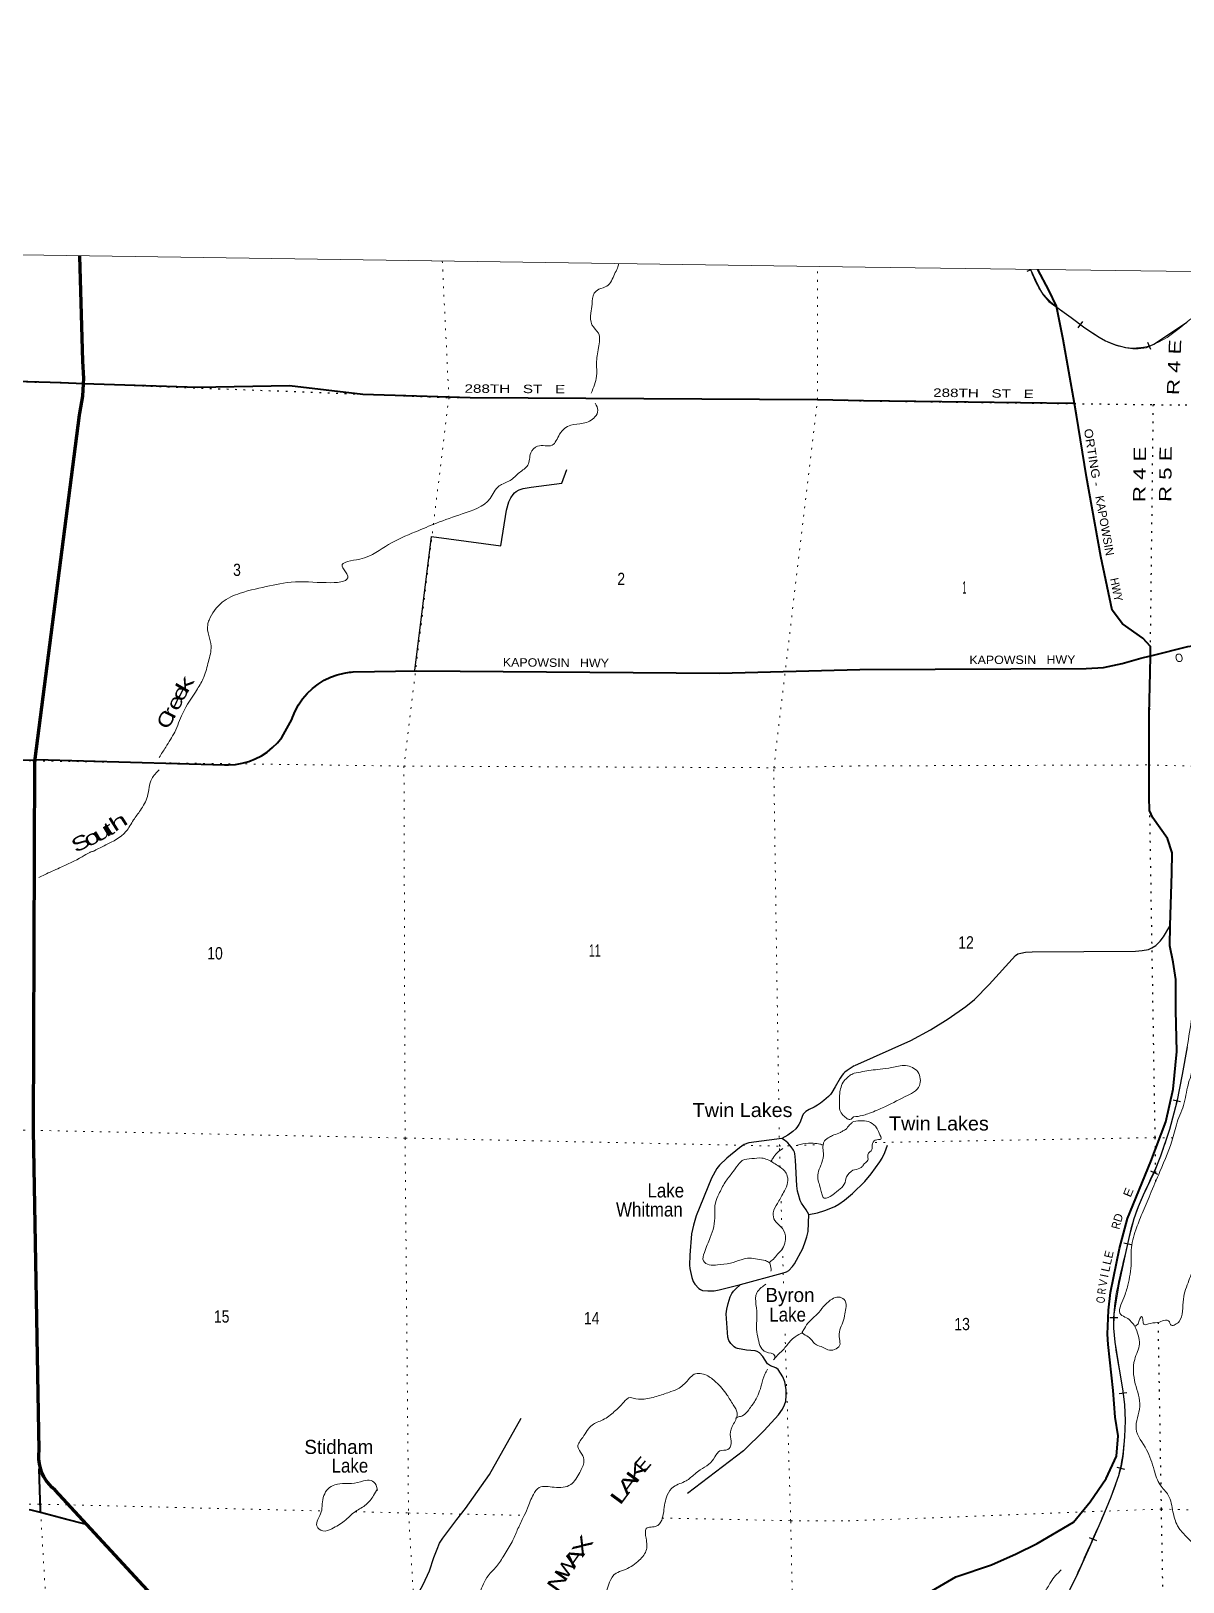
# Model space of a CAD drawing. Header units: feet. Extents: x -518066 to -250644, y -364975 to -177792.
# Drawn here: x -325178 to -308778, y -199874 to -177792 of the extents above; entities that cross this region are included whole.
import ezdxf
from ezdxf.enums import TextEntityAlignment as Align

# ---------------------------------------------------------------- set-up
doc = ezdxf.new("R2010")
doc.units = ezdxf.units.FT
doc.header["$LTSCALE"] = 80
doc.linetypes.add('DOTTED', pattern=[1.5, 0.3, -1.2])
for name, color, linetype, lineweight in [('23', 7, 'Continuous', 70), ('26', 7, 'Continuous', 40), ('29', 7, 'Continuous', 25), ('34', 7, 'Continuous', 25), ('39', 7, 'Continuous', 13), ('4', 7, 'Continuous', 25), ('41', 7, 'Continuous', 13), ('6', 7, 'DOTTED', 25), ('7', 7, 'DOTTED', 13)]:
    doc.layers.add(name, color=color, linetype=linetype, lineweight=lineweight)
doc.layers.add('27', color=7, linetype='Continuous')

msp = doc.modelspace()

# ---------------------------------------------------------------- linework, layer by layer
at = {"layer": '23'}
for points in [[(-324431.37, -182813.3), (-324427.17, -182740.38), (-324438.91, -182491.86), (-324485.25, -180997.17)], [(-325125.16, -188186.66), (-325120.76, -188152.66), (-324487.62, -183260.96), (-324481.65, -183234.31), (-324441.47, -182988.77), (-324431.37, -182813.3)], [(-325043.13, -198254.92), (-325057.82, -198191.81), (-325065.83, -198127.51), (-325067.08, -198062.73), (-325061.55, -197998.17), (-325143.36, -193443.54), (-325125.22, -188202.66), (-325125.16, -188186.66)], [(-324382.3, -199055.32), (-324834.28, -198567.26), (-324877.6, -198529.29), (-324921.88, -198481.98), (-324960.97, -198430.3), (-324994.44, -198374.82), (-325021.93, -198316.15), (-325043.13, -198254.92)], [(-323289.93, -200234.89), (-324382.3, -199055.32)]]:
    msp.add_lwpolyline(points, dxfattribs=at)
at = {"layer": '26'}
for points in [[(-324431.37, -182813.3), (-324748.17, -182802.86), (-327281.34, -182726.52), (-329582.55, -182653.97), (-329603.08, -182653.32), (-329408.94, -180926.49)], [(-310322.45, -183097.03), (-310485.12, -182184.49), (-310580.2, -181712.15), (-310687.16, -181483.11), (-310846.67, -181187.41)], [(-313327.22, -183057.23), (-313982.29, -183041.23), (-318925.76, -183015.88), (-320452.25, -182969.73), (-321497.12, -182842.92), (-322809.68, -182866.76), (-324431.37, -182813.3)], [(-310322.45, -183097.03), (-310348.16, -183096.69), (-313327.22, -183057.23)], [(-309242.77, -186689.54), (-309241.58, -186555.7), (-309349.98, -186437.85), (-309638.23, -186230.14), (-309787.98, -186036.66), (-309946.85, -185275.58), (-310150.11, -184141.55), (-310293.04, -183262), (-310322.45, -183097.03)], [(-309242.77, -186689.54), (-309215.14, -186683.42), (-308710.46, -186554.41), (-308152.28, -186474.53), (-307642.89, -186428.1), (-307216.44, -186438.89)], [(-313379.84, -186882.3), (-310157, -186870.04), (-309909.48, -186855.77), (-309645.21, -186799.5), (-309376.54, -186719.15), (-309242.77, -186689.54)], [(-312354.74, -199998.01), (-312013.87, -199802.07), (-311504.51, -199630.88), (-311152.19, -199473.35), (-310852.29, -199325.07), (-310338.86, -199023.15), (-310099.08, -198735.09), (-309872.67, -198402.56), (-309726.85, -198080.85), (-309700.2, -197793.51), (-309744.21, -197525.2), (-309772.41, -197146.47), (-309844.4, -196494.79), (-309854.25, -196343.63), (-309841.11, -196005.15), (-309809.9, -195750.47), (-309682.23, -195127.58), (-309568.93, -194700.73), (-309234.42, -193888.95), (-309024.4, -193320.73), (-308918.53, -192855.53), (-308865.86, -192321.09), (-308878.76, -191737.34), (-308879.84, -191296.64), (-308918.15, -191048.55), (-308964.75, -190816.42), (-308960.17, -190526.72), (-308936.32, -189780.55), (-308933.82, -189494.85), (-309000.97, -189290.58), (-309209.39, -188993.56), (-309254.72, -188888.9), (-309261.29, -188698.3), (-309258, -187515.27), (-309244.86, -186923.76), (-309242.77, -186689.54)], [(-325125.16, -188186.66), (-325100.06, -188164.81), (-322421.68, -188238.29), (-322366.41, -188239.64), (-322268.31, -188234.02), (-322171.33, -188218.17), (-322076.55, -188192.27), (-321984.98, -188156.61), (-321897.65, -188111.57), (-321815.5, -188057.65), (-321739.44, -187995.44), (-321670.3, -187925.61), (-321608.84, -187848.95), (-321463.06, -187592.83), (-321454.89, -187568.32), (-321416.46, -187474.11), (-321368.39, -187384.44), (-321311.2, -187300.28), (-321245.54, -187222.56), (-321172.11, -187152.13), (-321091.72, -187089.76), (-321005.25, -187036.13), (-320913.65, -186991.84), (-320817.92, -186957.37), (-320719.11, -186933.09), (-320643.31, -186922.7), (-320618.31, -186919.27), (-320593.31, -186915.43), (-319687.62, -186900.48), (-315377.53, -186932.55), (-313379.84, -186882.3)], [(-325125.16, -188186.66), (-325150.06, -188177.19), (-327752.16, -188127.86), (-329531.99, -188059.06)], [(-325041.37, -198886.7), (-325042.34, -198856.86), (-325061.7, -198260.77), (-325043.13, -198254.92)], [(-325041.37, -198886.7), (-325175.42, -198851.32), (-325206.43, -198848.17)], [(-324382.3, -199055.32), (-324404.69, -199049.8), (-324688.4, -198979.86), (-325041.37, -198886.7)]]:
    msp.add_lwpolyline(points, dxfattribs=at)
at = {"layer": '29'}
msp.add_line((-315036.56, -198004.61), (-315833.93, -198615.7), dxfattribs=at)
for points in [[(-318407.95, -184615.15), (-318375.58, -184493.29), (-318349.1, -184437.13), (-318316.27, -184389.44), (-318295.08, -184368.25), (-318269.66, -184347.06), (-318230.47, -184326.92), (-318170.1, -184304.67), (-318056.77, -184288.77), (-317619.28, -184229.55), (-317550.65, -184036.99)], [(-319712.48, -186894.72), (-319474.28, -184988.34), (-318488.38, -185123.81), (-318407.95, -184615.15)], [(-313451.98, -192522.68), (-312651.98, -192162.75), (-312370.9, -192010.51), (-312119.4, -191858.26), (-311872.13, -191680.65), (-311747.44, -191579.15), (-311536.1, -191367.7), (-311164.14, -190953.25), (-311131.38, -190932.11), (-311088.06, -190919.42), (-311019.37, -190908.85), (-310927.44, -190902.51), (-309456.5, -190894.05), (-309359.27, -190885.6), (-309270.52, -190868.67), (-309219.79, -190845.42), (-309164.84, -190811.59), (-309101.44, -190750.26), (-309054.94, -190691.06), (-308966.19, -190538.81)], [(-313457.46, -192525.08), (-313558.98, -192591.93), (-313590.22, -192614.71), (-313611.4, -192635.91), (-313628.35, -192657.1), (-313658.55, -192700.03), (-313728.46, -192822.96), (-313777.19, -192905.63), (-313798.37, -192934.25), (-313823.79, -192960.75), (-313891.59, -193020.09), (-313940.84, -193056.65), (-313981.1, -193085.27), (-314027.17, -193113.35), (-314101.32, -193147.27), (-314145.28, -193176.41), (-314167, -193193.9), (-314183.41, -193215.63), (-314200.89, -193249.01), (-314228.43, -193325.32), (-314245.91, -193360.82), (-314266.57, -193391.03), (-314291.46, -193420.17), (-314334.36, -193458.85), (-314402.15, -193511.84), (-314491.12, -193559.55)], [(-314491.12, -193559.55), (-314960.89, -193622.59), (-315025.51, -193646.97), (-315092.24, -193694.66), (-315270.19, -193838.79), (-315375.07, -193937.36), (-315414.25, -193987.17), (-315490.52, -194127.06), (-315706.61, -194661.21), (-315748.98, -194792.63), (-315774.4, -194915.56), (-315799.82, -195220.79), (-315801.95, -195364.92), (-315797.71, -195409.44), (-315770.16, -195538.74), (-315751.1, -195595.96), (-315727.8, -195634.12), (-315672.71, -195695.59), (-315649.41, -195710.42), (-315617.64, -195723.14), (-315541.36, -195729.5), (-315450.27, -195727.38), (-315380.36, -195716.79), (-315077.43, -195640.47)], [(-314107.15, -194644.27), (-314141.57, -194576.96), (-314207.24, -194479.46), (-314226.83, -194440.78), (-314251.73, -194358.64), (-314263.91, -194310.42), (-314275.03, -194233.58), (-314294.1, -193866.89), (-314304.69, -193775.75), (-314311.05, -193753.48), (-314324.82, -193725.92), (-314357.65, -193678.24), (-314403.2, -193623.12), (-314425.45, -193601.94), (-314449.81, -193582.85), (-314491.12, -193559.55)], [(-313482.45, -194341.98), (-313308.2, -194171.54), (-313219.44, -194063.7), (-313092.63, -193890.31), (-313063.05, -193839.56), (-313020.78, -193757.1), (-312986.96, -193655.6)], [(-314107.15, -194644.27), (-313980.04, -194618.83), (-313878.88, -194586.51), (-313789.37, -194553.12), (-313733.76, -194527.16), (-313679.21, -194495.89), (-313596.59, -194438.66), (-313482.45, -194341.98)], [(-315077.43, -195640.47), (-314484.24, -195479.39), (-314421.74, -195457.13), (-314391.02, -195437), (-314335.94, -195381.89), (-314307.34, -195344.79), (-314191.88, -195127.54), (-314150.57, -195018.38), (-314131.5, -194961.15), (-314115.62, -194881.66), (-314107.15, -194644.27)], [(-315036.56, -198004.61), (-314738.47, -197717.68), (-314535.1, -197493.01), (-314478.95, -197413.52), (-314449.29, -197354.17), (-314433.41, -197298), (-314428.1, -197220.64), (-314429.17, -197132.67), (-314448.23, -197022.45), (-314475.78, -196954.63), (-314543.56, -196848.64), (-314573.23, -196823.21), (-314649.49, -196797.78), (-314681.26, -196778.69), (-314691.86, -196765.98), (-314759.66, -196662.12), (-314806.25, -196613.36), (-314838.03, -196592.17), (-314869.82, -196581.58), (-314992.69, -196573.1), (-315119.8, -196551.9), (-315150.5, -196540.24), (-315169.57, -196527.52), (-315213.01, -196479.84), (-315245.83, -196436.38), (-315259.62, -196390.81), (-315280.8, -196055.92), (-315274.43, -195988.09), (-315255.38, -195907.54), (-315223.59, -195816.4), (-315200.3, -195767.65), (-315179.1, -195735.86), (-315145.22, -195699.82), (-315077.43, -195640.47)], [(-318990.91, -198828.69), (-318649.42, -198345.22), (-318199.59, -197542.77)], [(-320259.5, -200858.33), (-320125.81, -200674.52), (-320046.36, -200584.44), (-320019.88, -200547.35), (-320001.87, -200512.38), (-319956.33, -200373.54), (-319917.13, -200279.22), (-319883.24, -200230.47), (-319854.64, -200199.73), (-319702.11, -200076.8), (-319678.8, -200051.37), (-319651.26, -200013.22), (-319596.19, -199911.47), (-319507.21, -199716.46), (-319443.66, -199525.7), (-319395.99, -199405.95), (-319361.02, -199320.1), (-319316.55, -199250.15), (-319117.41, -198983.08), (-318990.91, -198828.69)]]:
    msp.add_lwpolyline(points, dxfattribs=at)
at = {"layer": '34'}
for p, q in [((-310997.43, -181212.51), (-310941.81, -181186.12)), ((-310270.82, -182018.37), (-310204.57, -181929.8)), ((-309234.18, -182328.42), (-309279.13, -182227.35)), ((-308920.41, -193010.02), (-308812.05, -193032.22)), ((-309239.41, -194018.55), (-309139.44, -194065.88)), ((-309622.71, -195043.34), (-309514.82, -195067.71)), ((-309817.56, -196107.88), (-309706.96, -196109.61)), ((-309686.6, -197191.16), (-309576.84, -197177.45)), ((-309719.34, -198236.96), (-309612.48, -198265.51)), ((-310112.51, -199239.16), (-310011.12, -199283.37))]:
    msp.add_line(p, q, dxfattribs=at)
for points in [[(-310949.58, -181186), (-310877.73, -181337.46), (-310806.89, -181486.76), (-310770.54, -181548.87), (-310686.48, -181642.43), (-310368.99, -181873.49), (-310176.02, -182017.83), (-309973.39, -182153.24), (-309882.67, -182202.97), (-309740.98, -182259.6), (-309596.04, -182297.8), (-309493.85, -182312.29), (-309414.09, -182313.84), (-309296.86, -182296.53), (-309191.91, -182249.86), (-308958.18, -182093.66), (-308724.63, -181937.22)], [(-308717, -192257.16), (-308788.05, -192649.14), (-308868.09, -193039.66), (-308971.16, -193429.57), (-309097.48, -193812.96), (-309188.09, -194037.76), (-309343.93, -194366.94), (-309416.72, -194533.38), (-309477.46, -194704.47), (-309544.47, -194956.65), (-309602.06, -195211.55), (-309693.3, -195634.63), (-309762.2, -196060.1), (-309765.33, -196260.22), (-309746.42, -196460.54), (-309675.7, -196903.12), (-309637.32, -197124.11), (-309609.6, -197346.08), (-309601.44, -197577.34), (-309610.88, -197809.04), (-309636.07, -198087.36), (-309659.69, -198225.24), (-309696.05, -198361.34), (-309807.13, -198667.03), (-309930.8, -198965.5), (-310110.77, -199378.33), (-310295.67, -199788.92), (-310392.31, -199984.49)]]:
    msp.add_lwpolyline(points, dxfattribs=at)
at = {"layer": '34', "lineweight": 13}
msp.add_spline([(-310949.57, -181188.58), (-310807.86, -181487.27), (-310369.64, -181874.38), (-309973.96, -182154.18), (-309596.26, -182298.88), (-309191.38, -182250.83), (-308724.02, -181938.13), (-308386.7, -181711.95), (-308088.17, -181650.18), (-307705.93, -181762.75), (-307112.72, -182138.18), (-306700.6, -182522.87), (-306509.66, -182908.16), (-306439.44, -183299.62), (-306599.91, -183912.88), (-306962.68, -184732.27), (-307363, -185637.61), (-307537.46, -186117.84), (-307504.29, -186436.29), (-307436.29, -186968.57), (-307449.25, -187407.04), (-307555.86, -188047.29), (-307593.39, -188513.55), (-307716.26, -188910.06), (-308162.88, -189691.94), (-308358.84, -190133.6), (-308445.85, -190677.57), (-308582.16, -191415.96), (-308718.08, -192256.98), (-308869.16, -193039.41), (-309098.51, -193812.58), (-309478.51, -194704.14), (-309603.13, -195211.31), (-309763.3, -196060), (-309747.51, -196460.68), (-309610.7, -197346.17), (-309611.98, -197808.97), (-309697.1, -198361.01), (-309931.81, -198965.07), (-310296.66, -199788.45), (-310509.79, -200171.5), (-310780.43, -200376.57), (-311322.24, -200565.37), (-311693.12, -200752.8), (-312244.34, -201027.97), (-312783.96, -201333.51), (-313096.18, -201485.51), (-313580.3, -201704.22)], degree=3, dxfattribs=at)
at = {"layer": '39'}
for points in [[(-317203.3, -182948.64), (-317127, -182706.05), (-317127, -182527.05), (-317098, -182300.05), (-317101, -182094.05), (-317192, -181975.05), (-317207, -181811.05), (-317191, -181680.05), (-317159, -181526.05), (-317094, -181470.05), (-316979, -181423.05), (-316870, -181253.05), (-316831, -181167.05), (-316812.12, -181105.24)], [(-323351.55, -188137.27), (-323261, -187987.05), (-323132, -187773.05), (-323022, -187512.05), (-322809, -187160.05), (-322718, -186990.05), (-322652, -186771.05), (-322615, -186550.05), (-322663, -186245.05), (-322643, -186181.05), (-322457, -185926.05), (-322200, -185796.05), (-321782, -185692.05), (-321343, -185634.05), (-320683, -185521.05), (-320750, -185412.05), (-320499, -185310.05), (-320088, -185103.05), (-319706, -184922.05), (-319405, -184799.05), (-319040, -184668.05), (-318643, -184449.05), (-318514, -184269.05), (-318359, -184193.05), (-318225, -184079.05), (-318105, -183974.05), (-318063, -183799.05), (-317967, -183702.05), (-317760, -183690.05), (-317653, -183532.05), (-317495, -183405.05), (-317318, -183377.05), (-317150, -183286.05), (-317108, -183192.05), (-317146.47, -183092.95)], [(-309461.86, -196235.2), (-309583.19, -196113.1), (-309662.89, -196067.59), (-309620.95, -195830.8), (-309563.79, -195648.57), (-309516.5, -195327.35), (-309515.71, -195150.28), (-309450.83, -194861.53), (-309360.72, -194629.5), (-309247.89, -194359.6), (-309105.96, -194029.78), (-308917.18, -193533.67), (-308838.52, -193263.24), (-308780.01, -193123.29), (-308715.07, -192830.51), (-308644.74, -192578.06), (-308620.45, -192312.82), (-308558.17, -191806.7), (-308468.78, -191238.63), (-308316.26, -191001.54), (-308277.6, -190845.18), (-308283.15, -190814.91), (-308237.33, -190459.46), (-308239.73, -190356.79), (-308290.34, -190251.37), (-308228.64, -190163.79), (-308123.68, -190010.48), (-308141.84, -189887.45), (-308018.54, -189718.32), (-307765.55, -189358.03), (-307594.7, -188851.58), (-307467.57, -188185.49), (-307446.6, -187875.93), (-307322.82, -187676.63), (-307243.25, -187603.41), (-307261.96, -187514.58), (-307242.75, -187444.45), (-307059.65, -187435.21), (-306853.47, -187492.74), (-306711.31, -187402.38), (-306569.56, -187338.18), (-306467.85, -187263.29), (-306383.01, -187238.45), (-306253.84, -187079.47), (-306086.88, -187074.01), (-305874.58, -187125.6), (-305717.86, -187132.05), (-305655.55, -187006.25), (-305422.94, -186917.29), (-305201.1, -186874.45), (-305008.59, -186778.83), (-304768.67, -186736.27), (-304350.37, -186475.13), (-303991.27, -186142.64), (-303637.1, -185995.21), (-303279.18, -185992.71), (-303094.49, -185882.89), (-302923.2, -185730.6), (-302648.32, -185511.5), (-302204.46, -185413.75), (-301947.34, -185301.03), (-301720.72, -185209.97), (-301408.14, -185277.19), (-301259.81, -185305.65), (-301176.86, -185272.73), (-301016.12, -185279.25), (-300860.71, -185241.41), (-300726.81, -185165.01), (-300629.18, -185094.08), (-300525.97, -185051.42), (-300367.91, -185100.15), (-300159.31, -185131.55), (-299984.7, -185023.59), (-299811.5, -184750.6), (-299674.16, -184583.7), (-299457.62, -184494.49), (-299285.5, -184416.67), (-299242.71, -184507.89), (-299313.18, -184641.62), (-299569.47, -184702.03), (-299713.87, -184806.44), (-299761.2, -185002.91), (-299784.44, -185201.76), (-300025.7, -185455.58), (-300209.91, -185535.23), (-300328.6, -185539.43), (-300509.69, -185675.46), (-300571.15, -185875.73), (-300612.81, -186094.42), (-300783.27, -186194.4), (-300781.16, -186315.17)], [(-324276.4, -189462.25), (-324114, -189381.05), (-323826.64, -189190.93), (-323718, -189025.05), (-323620, -188887.05), (-323521, -188689.05), (-323459, -188440.05), (-323353.98, -188309.54)], [(-325066.8, -189846.21), (-324986, -189804.05), (-324771, -189707.05), (-324448, -189548.05), (-324342.67, -189486.61)], [(-324342.67, -189486.61), (-324328, -189480.05), (-324311, -189476.05), (-324292, -189471.05), (-324276.4, -189462.25)], [(-313458.88, -192631.44), (-313219.15, -192588.74), (-313090.31, -192573.12), (-312926.33, -192549.69), (-312727.26, -192522.8), (-312553.76, -192612.02), (-312530.71, -192807.57), (-312732.21, -192963.41), (-313054.41, -193123.41), (-313266.97, -193208.75), (-313343.11, -193232.18), (-313467.44, -193253.05)], [(-313467.44, -193253.05), (-313488.55, -193271.69), (-313519, -193289.05), (-313559, -193278.05), (-313615, -193231.05), (-313662, -193158.05), (-313667, -193057.05), (-313665, -192919.05), (-313646, -192828.05), (-313603, -192740.05), (-313550, -192688.05), (-313526, -192666.05), (-313458.88, -192631.44)], [(-313908, -194378.05), (-313929, -194313.05), (-313948, -194241.05), (-313970, -194160.05), (-313974, -194053.05), (-313933, -193941.05), (-313908, -193866.05), (-313897, -193812.05), (-313897, -193768.05), (-313905, -193673.05), (-313897, -193633.05), (-313882, -193595.05), (-313809, -193541.05), (-313751, -193510.05), (-313656, -193473.05), (-313623, -193453.05), (-313573, -193425.05), (-313546, -193391.05), (-313502, -193345.05), (-313468.39, -193318.35)], [(-313468.39, -193318.35), (-313225.98, -193331.77), (-313141.3, -193405.79), (-313104.32, -193482.83), (-313077.51, -193567.76), (-313158.17, -193582.61), (-313201.52, -193654.38), (-313206.5, -193714.67), (-313263.99, -193790.24), (-313265.26, -193870.71), (-313312.22, -193916.26), (-313341.15, -193956.65), (-313380.2, -193983.99), (-313477.75, -194009.04)], [(-313901.94, -193647.79), (-313965.37, -193636.18), (-314071.81, -193626.88), (-314228.85, -193645.19), (-314266.52, -193654.51)], [(-307091.52, -193527.78), (-307430.53, -193733.8), (-307713.26, -194067.48), (-307937.18, -194369.86), (-308170.14, -194607.72), (-308293.82, -194800.99), (-308363.55, -195015.22), (-308494.89, -195184.22), (-308604.22, -195359.6), (-308694.18, -195581.57), (-308772.74, -195845.96), (-308832.07, -196164.99), (-308891.09, -196210.36), (-308945.52, -196219.57), (-308982.69, -196154.6), (-309026.79, -196145.87), (-309113.66, -196172.7), (-309240.65, -196192.86), (-309335.34, -196205.48), (-309348.58, -196152.96), (-309369.81, -196096.28), (-309384.13, -196112.16), (-309407.07, -196164.12), (-309415.65, -196198.2), (-309438.04, -196215.96), (-309462.48, -196235.7)], [(-314667.06, -195328.1), (-314723, -195299.05), (-314837, -195278.05), (-314950, -195264.05), (-315069, -195285.05), (-315222, -195334.05), (-315405, -195360.05), (-315524, -195358.05), (-315606, -195303.05), (-315592, -195182.05), (-315509, -194970.05), (-315459, -194813.05), (-315443, -194654.05), (-315435, -194475.05), (-315385, -194351.05), (-315297, -194183.05), (-315199, -194053.05), (-315111, -193933.05), (-315054, -193875.05), (-314915, -193847.05), (-314774, -193838.05), (-314696, -193861.05), (-314546, -193946.05), (-314450, -194021.05), (-314411, -194094.05), (-314413, -194217.05), (-314466, -194331.05), (-314552, -194483.05), (-314612, -194618.05), (-314588, -194729.05), (-314506, -194812.05), (-314439, -194944.05), (-314442, -195022.05), (-314478, -195127.05), (-314549, -195208.05), (-314610, -195276.05), (-314671, -195330.05)], [(-314472.86, -193704.29), (-314555.96, -193764.25), (-314617.22, -193844.1), (-314648.58, -193888.35)], [(-313477.75, -194009.04), (-313567, -194106.05), (-313600, -194212.05), (-313682, -194294.05), (-313801, -194385.05), (-313902, -194400.05), (-313908.69, -194377.92)], [(-314665.74, -195325.33), (-314641.98, -195420.94), (-314643.85, -195449.17)], [(-314719.14, -195635.15), (-314781.8, -195683.18), (-314847.04, -195758.96), (-314857.04, -195924), (-314843.18, -196111.49), (-314851.2, -196278.57), (-314824.71, -196417.86), (-314787.88, -196533.1), (-314718.29, -196598.37), (-314588.82, -196654.99), (-314587.23, -196678.83)], [(-314211, -196338.05), (-314184, -196292.05), (-314118, -196190.05), (-314051, -196121.05), (-313964, -196037.05), (-313872, -195927.05), (-313774, -195846.05), (-313680, -195817.05), (-313604, -195850.05), (-313575, -195953.05), (-313592, -196056.05), (-313620, -196176.05), (-313663, -196284.05), (-313669, -196411.05), (-313666, -196508.05), (-313739, -196565.05), (-313833, -196568.05), (-313909, -196529.05), (-313997, -196498.05), (-314049, -196449.05), (-314085, -196406.05), (-314115, -196384.05), (-314196.26, -196332.36)], [(-309462.48, -196235.7), (-309398.08, -196486.22), (-309465.86, -196704.5), (-309457.26, -197050.74), (-309394, -197373.68), (-309445.28, -197692.83), (-309297.19, -197990.93), (-309189.17, -198280.35), (-309102.05, -198492.99), (-308987.75, -198639.64), (-308921.12, -198876.1), (-308855.86, -199072.3), (-308530.24, -199459.68), (-308399.38, -199703.18), (-308263.07, -199856.21), (-308336.69, -200062.33), (-308392.48, -200284.82), (-308382.44, -200540.53), (-308347.87, -200770.46), (-308446.71, -200917.83), (-308474.52, -201024.05), (-308469.95, -201116.68), (-308515.19, -201180.38), (-308469.17, -201321.95), (-308488.56, -201404.15), (-308419.52, -201487.72), (-308444.59, -201547.7), (-308440.73, -201557.82), (-308391.21, -201604.87), (-308346.82, -201722.27), (-308328.75, -201851.33), (-308212.52, -202257.59), (-308062.68, -202445.04), (-307917.05, -202644.5), (-307746.57, -202798.06), (-307543.26, -202909.87), (-307416.63, -202911.84), (-307304.58, -202945.77), (-306933.36, -202865), (-306740.47, -202745.24), (-306582.17, -202524.34), (-306379.32, -202410.78), (-306071.88, -202421.58), (-305728.37, -202312.21), (-305509.02, -202299.51), (-305112.43, -202267.43), (-304857.51, -202293.52), (-304568.99, -202229.58), (-304324.09, -202253.5), (-303891.7, -202246.12), (-303624.24, -202242.21), (-303371.37, -202143.51), (-303095.09, -202218.22), (-302741.29, -202221.7), (-302344.39, -202169.5), (-301873.83, -202035.94), (-301389.54, -201924.73), (-300976.06, -201713.82), (-300693.3, -201504.9), (-300284.15, -201440.82), (-300067.35, -201462.29), (-299798.54, -201627.44), (-299474.19, -201586.19), (-299262.92, -201448.61), (-299013.1, -201416.26), (-298685.09, -201397.2), (-298488.73, -201567.26), (-298334.97, -201634.04), (-298109.72, -201629.48), (-297911.1, -201783.48), (-297832.92, -201925.55), (-297646.21, -201942.53), (-297309.67, -202020.19), (-297101.19, -202059.64), (-297023.37, -202097.07), (-296848.74, -202369.41), (-296685.24, -202583.23), (-296199.83, -203037.48), (-295928.65, -203307.3), (-295565.36, -203473.91), (-295369.48, -203674.15), (-295197.51, -203733.16), (-295028.62, -203860.53), (-294868.39, -203899.24), (-294792.9, -203956.75), (-294664.16, -203952.71), (-294570.16, -203984.35), (-294482.33, -204023.95), (-294285.41, -204031.03), (-294115.03, -204063.85), (-293976.55, -204206.86)], [(-314188.26, -196322.55), (-314299.57, -196383.7), (-314368.65, -196445.33), (-314470.62, -196567.01), (-314570.32, -196666.56), (-314609.25, -196710.82)], [(-321010.63, -202483.8), (-321004, -202417.05), (-320987, -202369.05), (-320942, -202305.05), (-320825, -202244.05), (-320750, -202212.05), (-320667, -202125.05), (-320551, -202075.05), (-320497, -202054.05), (-320430, -201996.05), (-320331, -201931.05), (-320235, -201882.05), (-320100, -201819.05), (-319987, -201772.05), (-319942, -201708.05), (-319879, -201632.05), (-319814, -201572.05), (-319763, -201501.05), (-319628, -201379.05), (-319504, -201274.05), (-319390, -201130.05), (-319226, -200890.05), (-319155, -200770.05), (-319113, -200624.05), (-319004, -200404.05), (-318946, -200269.05), (-318852, -200139.05), (-318736, -199901.05), (-318671, -199785.05), (-318550, -199652.05), (-318444, -199494.05), (-318329, -199300.05), (-318255, -199135.05), (-318174, -198965.05), (-318108, -198823.05), (-318026, -198628.05), (-317942, -198531.05), (-317731, -198525.05), (-317495, -198488.05), (-317366, -198314.05), (-317306, -198155.05), (-317337, -198052.05), (-317392, -197949.05), (-317324, -197815.05), (-317189, -197639.05), (-317036, -197564.05), (-316874, -197449.05), (-316739, -197316.05), (-316644, -197249.05), (-316608, -197257.05), (-316449, -197269.05), (-316248, -197225.05), (-316068, -197163.05), (-315953, -197114.05), (-315804, -196974.05), (-315737, -196917.05), (-315563, -196931.05), (-315429, -197027.05), (-315270, -197208.05), (-315182, -197352.05), (-315125, -197468.05), (-315175, -197622.05), (-315225, -197775.05), (-315210, -197902.05), (-315258, -197988.05), (-315370, -198007.05), (-315444, -198094.05), (-315529, -198198.05), (-315651, -198279.05), (-315728, -198337.05), (-315852, -198434.05), (-316030, -198519.05), (-316120, -198638.05), (-316171, -198872.05), (-316219, -199032.05), (-316268, -199076.05), (-316419, -199114.05), (-316421, -199251.05), (-316423, -199433.05), (-316537, -199580.05), (-316744, -199707.05), (-316849, -199750.05), (-316997, -200046.05), (-317104, -200244.05), (-317248, -200404.05), (-317403, -200563.05), (-317632, -200720.05), (-317746, -200831.05), (-317877, -200993.05), (-317948, -201083.05), (-318204, -201156.05), (-318329, -201191.05), (-318503, -201243.05), (-318605, -201222.05), (-318725, -201297.05), (-318883, -201402.05), (-318988, -201465.05)], [(-314695.08, -196846.07), (-314732.12, -196916.45), (-314778.13, -197066.98), (-314867.25, -197291.53), (-314961.28, -197421.36), (-315046.71, -197504.96), (-315105.24, -197524.42), (-315149.28, -197540.18)], [(-320244, -198550.05), (-320302, -198644.05), (-320406, -198772.05), (-320558, -198869.05), (-320718, -199006.05), (-320896, -199115.05), (-321023, -199147.05), (-321109, -199076.05), (-321094, -198983.05), (-321046, -198877.05), (-321033, -198763.05), (-320948, -198546.05), (-320851, -198489.05), (-320710, -198472.05), (-320615, -198473.05), (-320444, -198435.05), (-320337, -198430.05), (-320266, -198494.05), (-320246, -198570.05)], [(-310510.4, -199700.62), (-310664.01, -199879.34), (-310754.55, -200010.75), (-310948.15, -200047.99), (-311192.29, -200102.56), (-311366.58, -200190.41), (-311557.24, -200296.11), (-311698.83, -200350.26), (-311910.06, -200612.6), (-312011.26, -200655.3), (-312052.76, -200737.16), (-312129.78, -200776.21), (-312195.76, -200753.05), (-312240.88, -200681.92), (-312312.96, -200662.69), (-312410.42, -200723.56), (-312474.61, -200841.29), (-312561.76, -201012.99), (-312752.14, -201100.59), (-312934.41, -201184.29), (-313050.57, -201283.1), (-313239.28, -201392.86), (-313410.87, -201436.48), (-313499.31, -201435.11), (-313580.25, -201448.65)]]:
    msp.add_spline(points, degree=3, dxfattribs=at)
at = {"layer": '4', "lineweight": 13}
msp.add_lwpolyline([(-501256.99, -177792.42), (-469933.03, -178460.37), (-438608.17, -179085.23), (-407282.48, -179667), (-375956.02, -180205.68), (-344628.85, -180701.28), (-313301.03, -181153.78), (-281972.61, -181563.19), (-250643.67, -181929.5), (-252658.03, -364975.08), (-284238.76, -364605.82), (-315818.95, -364193.12), (-347398.54, -363736.98), (-378977.49, -363237.41), (-410555.71, -362694.39), (-442133.14, -362107.95), (-473709.75, -361478.07), (-505285.47, -360804.75)], close=True, dxfattribs=at)
msp.add_lwpolyline([(-501256.99, -177792.42), (-469933.03, -178460.37), (-438608.17, -179085.23), (-407282.48, -179667), (-375956.02, -180205.68), (-344628.85, -180701.28), (-313301.03, -181153.78), (-281972.61, -181563.19), (-250643.67, -181929.5), (-252658.03, -364975.08), (-284238.76, -364605.82), (-315818.95, -364193.12), (-347398.54, -363736.98), (-378977.49, -363237.41), (-410555.71, -362694.39), (-442133.14, -362107.95), (-473709.75, -361478.07), (-505285.47, -360804.75)], close=True, dxfattribs=at)
at = {"layer": '6'}
for points in [[(-344657.18, -182573.7), (-340137.78, -182629.83), (-337487.57, -182427.05), (-334981.37, -182500.55), (-329681.52, -182650.91), (-324430.03, -182810.77), (-319229.27, -183010.33), (-313982.29, -183041.23), (-313327.22, -183057.23)], [(-313327.22, -183057.23), (-309204.98, -183111.86), (-308746.63, -183114.94), (-303433.74, -183048.42), (-299012.96, -183003.76)], [(-309204.98, -183111.86), (-309265.89, -188242.12), (-309178.77, -193547.73), (-309168.17, -194174.36)], [(-309134.33, -196176.03), (-309089.36, -198835.26), (-308996.31, -204147), (-308908.87, -209559.27), (-308829.09, -214947.26), (-308828.9, -214935.19)]]:
    msp.add_lwpolyline(points, dxfattribs=at)
at = {"layer": '7'}
for p, q in [((-314488.43, -194838.22), (-314501.81, -194394.59)), ((-314464.86, -195618.97), (-314479.65, -195128.98))]:
    msp.add_line(p, q, dxfattribs=at)
for points in [[(-324688.6, -214741.05), (-324760.67, -209467.01), (-324727.33, -204158.13), (-325047.75, -198766.19), (-325143.36, -193443.54), (-325125.16, -188186.66), (-324430.03, -182810.77), (-324485, -180997.17)], [(-319323.04, -181070.14), (-319229.27, -183010.33), (-319868.6, -188257.96), (-319853.08, -193553.5), (-319803.89, -198891.73), (-319653.8, -201401.68)], [(-314533.51, -193007.83), (-314603.43, -188281.02), (-313982.29, -183041.23), (-313983.76, -181144.37)], [(-332170.67, -188005.22), (-330362.58, -188026.96), (-325125.16, -188186.66), (-319868.6, -188257.96), (-314603.43, -188281.02), (-313398.71, -188254.89)], [(-313398.71, -188254.89), (-309265.89, -188242.12), (-307484.57, -188288.13)], [(-313902.86, -193648.08), (-314542.75, -193667.72), (-319853.08, -193553.5), (-325143.36, -193443.54), (-330353.52, -193358.68), (-335029.95, -193298.89)], [(-314514.71, -193967), (-314523.75, -193667.27), (-314528.05, -193376.72)], [(-308922.94, -193549.81), (-309178.77, -193547.73), (-313177.14, -193617.39)], [(-314113.09, -214878.33), (-314204.92, -209575.86), (-314251, -204314.2), (-314362.82, -199001.43), (-314445.64, -196256.29)], [(-344897.58, -198460.5), (-340214.2, -198545.22), (-335665.16, -198602.24), (-330364.52, -198686.14), (-325047.75, -198766.19), (-321042.73, -198862.07)], [(-320563.67, -198873.55), (-319803.89, -198891.73), (-318155.29, -198924.97)], [(-313546.6, -199005.05), (-309089.36, -198835.26), (-303916.68, -198992.31), (-298528.65, -199129.82), (-293178.93, -199277.17), (-289398.78, -199281.2)], [(-316195.23, -198964.49), (-314362.82, -199001.43), (-313546.6, -199005.05)]]:
    msp.add_lwpolyline(points, dxfattribs=at)

# ---------------------------------------------------------------- texts
at = {"layer": '27'}
for s, rotation, width, p in [('288TH   ST   E', 359.663, 1.35, (-319006.74, -182942.61)), ('288TH   ST   E', 359.236, 1.35, (-312335.88, -183000.17)), ('ORTING -', 279.207, 1.15, (-310188.89, -183462.91)), ('HWY', 281.784, 0.9, (-309818.78, -185592.43)), ('KAPOWSIN   HWY', 359.574, 1.1, (-318461.38, -186839.6)), ('KAPOWSIN   HWY', 0.22, 1.1, (-311819.42, -186806.42))]:
    msp.add_text(s, height=120, rotation=rotation, dxfattribs=dict(at, width=width)).set_placement(p)
msp.add_text('KAPOWSIN', height=120, rotation=280.184, dxfattribs=at).set_placement((-310027.6, -184419.16))
for s, rotation, width, p in [('O', 14.837, 0.9, (-308818.69, -186774.45)), ('E', 67.629, 1.15, (-309501.81, -194349.69)), ('R', 75.237, 0.9, (-309672.07, -194810.66)), ('E', 76.958, 0.95, (-309775.65, -195223.42)), ('L', 77.521, 1.05, (-309819.55, -195421.76)), ('L', 76.958, 1.05, (-309798.14, -195322.05)), ('V', 81.238, 0.9, (-309857.74, -195623.36)), ('O', 83.013, 0.75, (-309890.68, -195864.11)), ('R', 83.013, 0.75, (-309875.96, -195740.74))]:
    msp.add_text(s, height=120, rotation=rotation, dxfattribs=dict(at, width=width)).set_placement(p, align=Align.CENTER)
for s, rotation, p in [('D', 72.183, (-309643.15, -194705.6)), ('I', 78.238, (-309842.36, -195525.02))]:
    msp.add_text(s, height=120, rotation=rotation, dxfattribs=at).set_placement(p, align=Align.CENTER)
at = {"layer": '41'}
for s, rotation, width, p in [('k', 60.065, 1.7, (-322960.05, -187240.4)), ('e', 62.814, 1.4, (-323018.72, -187354.17)), ('C', 61.326, 1.3, (-323230.36, -187750.72)), ('r', 64.006, 1.5, (-323143.86, -187600.38)), ('e', 64.141, 1.35, (-323085.13, -187486.52)), ('h', 32.304, 1.65, (-323987.1, -189201.02)), ('S', 27, 1.45, (-324542.18, -189497.29)), ('o', 28.941, 1.45, (-324364.01, -189417.83)), ('u', 30.775, 1.65, (-324229.55, -189351.28)), ('t', 31.902, 1.45, (-324065.67, -189263.55)), ('K', 53.451, 1.7, (-316564.96, -198485.15)), ('A', 53.451, 1.65, (-316691.63, -198657.45)), ('L', 53.451, 1.75, (-316793.9, -198795.4)), ('X', 54.778, 1.7, (-317335.65, -199543.13)), ('W', 54.778, 1.25, (-317562.2, -199853.01)), ('A', 54.778, 1.6, (-317449.24, -199703.99)), ('N', 54.778, 1.5, (-317687.73, -200038.28))]:
    msp.add_text(s, height=200, rotation=rotation, dxfattribs=dict(at, width=width)).set_placement(p)
for s, width, p in [('Twin Lakes', 1.05, (-315757.91, -193254.51)), ('Twin Lakes', 1.05, (-312963.14, -193445.87)), ('Lake', 0.9, (-316402.17, -194399.8)), ('Whitman', 0.9, (-316849.53, -194670.53)), ('Lake', 0.9, (-314667.79, -196166.48)), ('Lake', 0.9, (-320899, -198317.05))]:
    msp.add_text(s, height=200, dxfattribs=dict(at, width=width)).set_placement(p)
for s, p in [('Byron', (-314722.54, -195887.72)), ('Stidham', (-321286.61, -198050.59))]:
    msp.add_text(s, height=200, dxfattribs=at).set_placement(p)
msp.add_text('E', height=200, rotation=50.108, dxfattribs=at).set_placement((-316451.45, -198333.45))
at = {"layer": '6', "width": 1.35}
for s, rotation, p in [('R 4 E', 87.639, (-308834.66, -182978.52)), ('R 4 E', 89.32, (-309314.37, -184500.8)), ('R 5 E', 89.32, (-308946.25, -184498.38))]:
    msp.add_text(s, height=175, rotation=rotation, dxfattribs=at).set_placement(p)
at = {"layer": '7'}
for s, width, p in [('3', 0.85, (-322300.92, -185551.11)), ('2', 0.85, (-316831.53, -185679.9)), ('1', 0.4, (-311919.24, -185802.77)), ('12', 0.85, (-311977.28, -190855.08)), ('10', 0.85, (-322669.25, -191010.42)), ('11', 0.65, (-317236.85, -190971.04)), ('15', 0.85, (-322574.51, -196181.04)), ('14', 0.85, (-317306.88, -196204.99)), ('13', 0.85, (-312033.32, -196288.82))]:
    msp.add_text(s, height=175, dxfattribs=dict(at, width=width)).set_placement(p)

doc.saveas('drawing.dxf')
